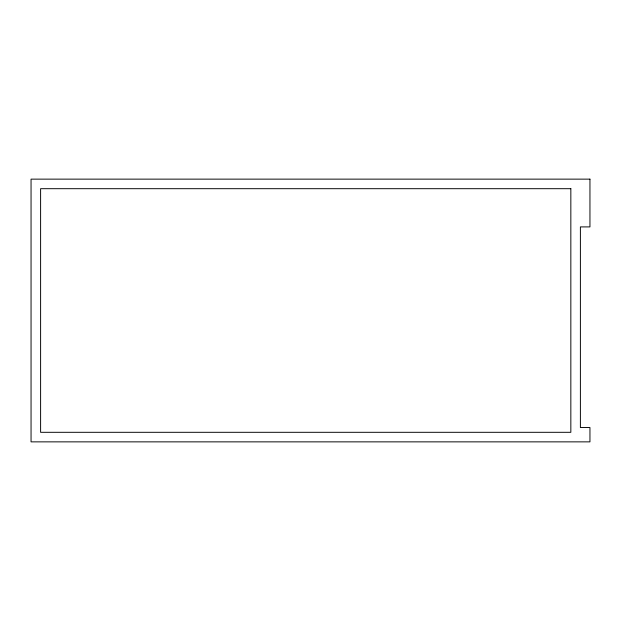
<?xml version="1.0" encoding="UTF-8"?>
<svg xmlns="http://www.w3.org/2000/svg" width="621" height="621" viewBox="0 0 621 621"><rect width="100%" height="100%" fill="white"/><g stroke="black" fill="none" stroke-linecap="round" stroke-linejoin="round"><path stroke-width="0.93" d="M589.95 179.135L31.05 179.135L31.05 441.865L589.95 441.865L589.95 427.535L580.394 427.535L580.394 226.906L589.95 226.906L589.95 179.135M570.839 188.691L40.606 188.691L40.606 432.309L570.839 432.309L570.839 188.691"/></g></svg>
